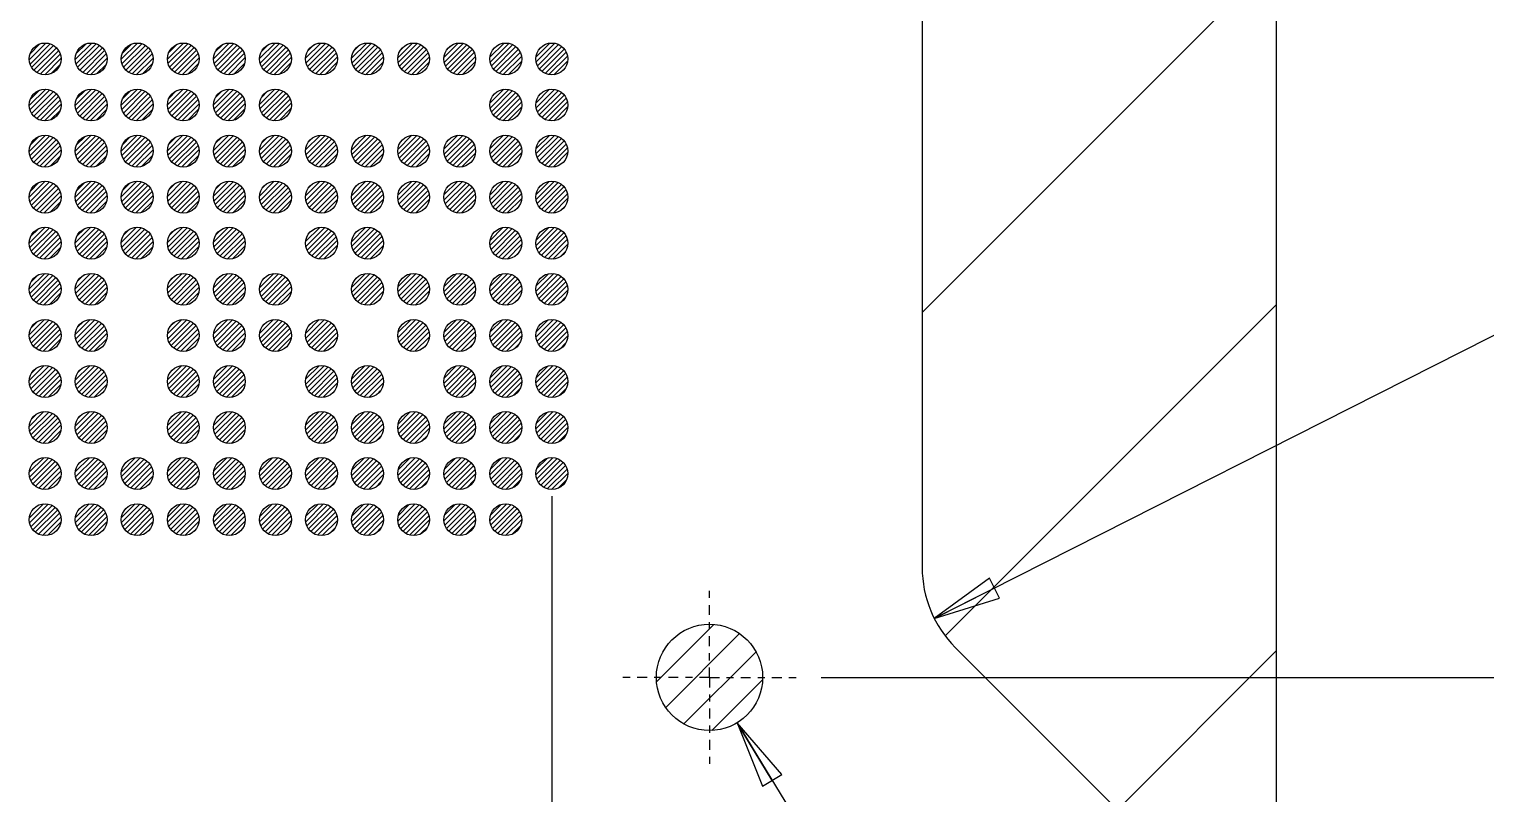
# Model space of a CAD drawing. Header units: inches. Extents: x 0 to 173, y 0 to 112.
# Drawn here: x 106.02 to 126.57, y 31.33 to 42.12 of the extents above; entities that cross this region are included whole.
import ezdxf

# ---------------------------------------------------------------- set-up
doc = ezdxf.new("R2010")
doc.units = ezdxf.units.IN
doc.header["$LTSCALE"] = 0.374
doc.header["$MEASUREMENT"] = 0
doc.linetypes.add('CENTER', pattern=[0.6, 0.375, -0.075, 0.075, -0.075])
doc.layers.get('0').update_dxf_attribs({"linetype": 'CONTINUOUS'})
for name, color, linetype in [('TIU14065-00684-01_DXF_DIMENSION', 7, 'CONTINUOUS'), ('TIU14065-00684-01_FP_DXF_AXIS', 7, 'CONTINUOUS'), ('TIU14065-006DXF_CONTINUOUS_LINE', 7, 'CONTINUOUS')]:
    doc.layers.add(name, color=color, linetype=linetype)

# ---------------------------------------------------------------- blocks, each defined once
blk = doc.blocks.new('_CLOSED')
at = {"color": 0, "linetype": 'ByBlock'}
for p, q in [((0, 0), (-1, 0.167)), ((-1, 0.167), (-1, -0.167)), ((-1, -0.167), (0, 0)), ((-1, 0), (0, 0))]:
    blk.add_line(p, q, dxfattribs=at)

msp = doc.modelspace()

# ---------------------------------------------------------------- linework, layer by layer
at = {"layer": 'TIU14065-00684-01_DXF_DIMENSION', "color": 2, "linetype": 'Continuous'}
for p, q in [((118.788, 33.802), (130.944, 39.958)), ((113.391, 35.531), (113.391, 13.98)), ((117.191, 32.973), (131.03, 32.973)), ((116.006, 32.333), (124.941, 17.667))]:
    msp.add_line(p, q, dxfattribs=at)
at = {"layer": 'TIU14065-00684-01_FP_DXF_AXIS', "color": 2, "linetype": 'CENTER'}
for q in [(115.616, 34.231), (114.358, 32.973), (116.874, 32.973), (115.616, 31.715)]:
    msp.add_line((115.616, 32.973), q, dxfattribs=at)
at = {"layer": 'TIU14065-006DXF_CONTINUOUS_LINE', "color": 7, "linetype": 'Continuous'}
msp.add_line((123.616, 27.473), (123.616, 60.473), dxfattribs=at)
at = {"layer": 'TIU14065-006DXF_CONTINUOUS_LINE', "color": 4, "linetype": 'Continuous'}
for p, q in [((123.616, 28.862), (123.616, 59.084)), ((118.616, 53.421), (118.616, 34.525)), ((123.616, 28.862), (119.084, 33.394))]:
    msp.add_line(p, q, dxfattribs=at)
at = {"layer": 'TIU14065-006DXF_CONTINUOUS_LINE', "color": 2, "linetype": 'Continuous'}
for p, q in [((118.616, 38.121), (123.616, 43.121)), ((106.016, 41.686), (106.253, 41.922)), ((106.028, 41.769), (106.169, 41.911)), ((106.028, 41.626), (106.313, 41.911)), ((106.051, 41.577), (106.361, 41.888)), ((106.083, 41.538), (106.401, 41.856)), ((106.124, 41.506), (106.433, 41.815)), ((106.173, 41.484), (106.455, 41.766)), ((106.666, 41.69), (106.899, 41.923)), ((106.677, 41.629), (106.96, 41.912)), ((106.68, 41.775), (106.814, 41.909)), ((106.7, 41.58), (107.009, 41.889)), ((106.731, 41.539), (107.05, 41.857)), ((106.772, 41.508), (107.081, 41.817)), ((106.821, 41.485), (107.104, 41.768)), ((107.316, 41.693), (107.546, 41.923)), ((107.326, 41.631), (107.608, 41.913)), ((107.331, 41.78), (107.459, 41.908)), ((107.349, 41.582), (107.657, 41.89)), ((107.38, 41.541), (107.698, 41.859)), ((107.42, 41.509), (107.73, 41.819)), ((107.468, 41.486), (107.753, 41.771)), ((107.966, 41.696), (108.193, 41.923)), ((107.975, 41.634), (108.255, 41.913)), ((107.983, 41.785), (108.104, 41.906)), ((107.997, 41.584), (108.305, 41.892)), ((108.028, 41.543), (108.346, 41.861)), ((108.068, 41.51), (108.378, 41.821)), ((108.116, 41.487), (108.402, 41.773)), ((108.616, 41.699), (108.84, 41.923)), ((108.625, 41.636), (108.903, 41.914)), ((108.637, 41.792), (108.747, 41.902)), ((108.646, 41.586), (108.953, 41.893)), ((108.677, 41.545), (108.994, 41.862)), ((108.716, 41.512), (109.027, 41.823)), ((108.763, 41.487), (109.051, 41.776)), ((109.266, 41.703), (109.486, 41.923)), ((109.274, 41.639), (109.55, 41.915)), ((109.29, 41.799), (109.39, 41.899)), ((109.295, 41.588), (109.601, 41.894)), ((109.325, 41.546), (109.642, 41.864)), ((109.364, 41.513), (109.676, 41.825)), ((109.411, 41.488), (109.701, 41.778)), ((109.916, 41.707), (110.132, 41.923)), ((109.923, 41.642), (110.197, 41.916)), ((109.943, 41.806), (110.033, 41.896)), ((109.944, 41.59), (110.249, 41.895)), ((109.973, 41.548), (110.291, 41.865)), ((110.011, 41.514), (110.324, 41.827)), ((110.058, 41.489), (110.35, 41.781)), ((110.566, 41.71), (110.779, 41.922)), ((110.572, 41.644), (110.844, 41.916)), ((110.592, 41.593), (110.896, 41.896)), ((110.597, 41.813), (110.676, 41.891)), ((110.622, 41.55), (110.939, 41.867)), ((110.659, 41.516), (110.973, 41.829)), ((110.705, 41.49), (110.999, 41.783)), ((110.762, 41.475), (111.014, 41.727)), ((111.217, 41.714), (111.425, 41.922)), ((111.222, 41.647), (111.492, 41.917)), ((111.241, 41.595), (111.544, 41.898)), ((111.254, 41.823), (111.315, 41.884)), ((111.27, 41.552), (111.587, 41.869)), ((111.307, 41.517), (111.622, 41.831)), ((111.353, 41.491), (111.648, 41.786)), ((111.409, 41.475), (111.663, 41.73)), ((111.867, 41.718), (112.071, 41.922)), ((111.871, 41.65), (112.139, 41.918)), ((111.89, 41.597), (112.192, 41.899)), ((111.911, 41.834), (111.955, 41.878)), ((111.919, 41.554), (112.235, 41.87)), ((111.955, 41.519), (112.27, 41.834)), ((112.001, 41.492), (112.297, 41.788)), ((112.056, 41.476), (112.313, 41.732)), ((112.517, 41.721), (112.718, 41.922)), ((112.521, 41.653), (112.786, 41.918)), ((112.539, 41.599), (112.839, 41.9)), ((112.567, 41.556), (112.883, 41.872)), ((112.603, 41.52), (112.919, 41.836)), ((112.648, 41.493), (112.946, 41.79)), ((112.704, 41.477), (112.962, 41.735)), ((113.167, 41.725), (113.364, 41.921)), ((113.17, 41.656), (113.433, 41.919)), ((113.188, 41.602), (113.487, 41.901)), ((113.215, 41.557), (113.531, 41.873)), ((113.251, 41.522), (113.567, 41.837)), ((113.296, 41.494), (113.594, 41.793)), ((113.351, 41.477), (113.612, 41.738)), ((106.235, 41.474), (106.465, 41.704)), ((106.322, 41.488), (106.45, 41.617)), ((106.882, 41.474), (107.115, 41.707)), ((106.966, 41.487), (107.102, 41.622)), ((107.528, 41.474), (107.765, 41.711)), ((107.611, 41.485), (107.754, 41.628)), ((108.175, 41.474), (108.415, 41.714)), ((108.256, 41.483), (108.406, 41.633)), ((108.822, 41.474), (109.064, 41.717)), ((108.901, 41.481), (109.057, 41.638)), ((109.469, 41.475), (109.714, 41.72)), ((109.546, 41.48), (109.709, 41.643)), ((110.115, 41.475), (110.364, 41.723)), ((110.192, 41.479), (110.359, 41.647)), ((110.838, 41.479), (111.01, 41.651)), ((111.483, 41.478), (111.661, 41.655)), ((112.129, 41.477), (112.312, 41.66)), ((112.775, 41.476), (112.963, 41.664)), ((113.421, 41.475), (113.614, 41.668)), ((106.016, 41.04), (106.249, 41.273)), ((106.027, 40.979), (106.31, 41.262)), ((106.03, 41.125), (106.164, 41.259)), ((106.05, 40.93), (106.359, 41.239)), ((106.081, 40.889), (106.4, 41.207)), ((106.122, 40.858), (106.431, 41.167)), ((106.171, 40.835), (106.454, 41.118)), ((106.666, 41.043), (106.896, 41.273)), ((106.676, 40.981), (106.958, 41.263)), ((106.681, 41.13), (106.809, 41.258)), ((106.699, 40.932), (107.007, 41.24)), ((106.73, 40.891), (107.048, 41.209)), ((106.77, 40.859), (107.08, 41.169)), ((106.818, 40.836), (107.103, 41.121)), ((107.316, 41.046), (107.543, 41.273)), ((107.325, 40.984), (107.605, 41.263)), ((107.333, 41.135), (107.454, 41.256)), ((107.347, 40.934), (107.655, 41.242)), ((107.378, 40.893), (107.696, 41.211)), ((107.418, 40.86), (107.728, 41.171)), ((107.466, 40.837), (107.752, 41.123)), ((107.966, 41.049), (108.19, 41.273)), ((107.975, 40.986), (108.253, 41.264)), ((107.987, 41.142), (108.097, 41.252)), ((107.996, 40.936), (108.303, 41.243)), ((108.027, 40.895), (108.344, 41.212)), ((108.066, 40.862), (108.377, 41.173)), ((108.113, 40.837), (108.401, 41.126)), ((108.616, 41.053), (108.836, 41.273)), ((108.624, 40.989), (108.9, 41.265)), ((108.64, 41.149), (108.74, 41.249)), ((108.645, 40.938), (108.951, 41.244)), ((108.675, 40.896), (108.992, 41.214)), ((108.714, 40.863), (109.026, 41.175)), ((108.761, 40.838), (109.051, 41.128)), ((109.266, 41.057), (109.482, 41.273)), ((109.273, 40.992), (109.547, 41.266)), ((109.293, 41.156), (109.383, 41.246)), ((109.294, 40.94), (109.599, 41.245)), ((109.323, 40.898), (109.641, 41.215)), ((109.361, 40.864), (109.674, 41.177)), ((109.408, 40.839), (109.7, 41.131)), ((112.517, 41.075), (112.714, 41.271)), ((112.52, 41.006), (112.783, 41.269)), ((112.538, 40.952), (112.837, 41.251)), ((112.565, 40.907), (112.881, 41.223)), ((112.601, 40.872), (112.917, 41.187)), ((112.646, 40.844), (112.944, 41.143)), ((113.168, 41.079), (113.36, 41.271)), ((113.17, 41.009), (113.43, 41.269)), ((113.187, 40.954), (113.485, 41.252)), ((113.214, 40.909), (113.53, 41.225)), ((113.25, 40.873), (113.566, 41.189)), ((113.294, 40.846), (113.593, 41.145)), ((106.232, 40.824), (106.465, 41.057)), ((106.316, 40.837), (106.452, 40.972)), ((106.878, 40.824), (107.115, 41.061)), ((106.961, 40.835), (107.104, 40.978)), ((107.525, 40.824), (107.765, 41.064)), ((107.606, 40.833), (107.756, 40.983)), ((108.172, 40.824), (108.414, 41.067)), ((108.251, 40.831), (108.407, 40.988)), ((108.819, 40.825), (109.064, 41.07)), ((108.896, 40.83), (109.059, 40.993)), ((109.465, 40.825), (109.714, 41.073)), ((109.542, 40.829), (109.709, 40.997)), ((112.701, 40.827), (112.962, 41.088)), ((112.771, 40.825), (112.964, 41.018)), ((113.348, 40.828), (113.611, 41.091)), ((113.417, 40.825), (113.614, 41.022)), ((106.016, 40.393), (106.246, 40.623)), ((106.026, 40.331), (106.308, 40.613)), ((106.031, 40.48), (106.159, 40.608)), ((106.049, 40.282), (106.357, 40.59)), ((106.08, 40.241), (106.398, 40.559)), ((106.12, 40.209), (106.43, 40.519)), ((106.666, 40.396), (106.893, 40.623)), ((106.675, 40.334), (106.955, 40.613)), ((106.683, 40.485), (106.804, 40.606)), ((106.697, 40.284), (107.005, 40.592)), ((106.728, 40.243), (107.046, 40.561)), ((106.768, 40.21), (107.078, 40.521)), ((107.316, 40.399), (107.54, 40.623)), ((107.325, 40.336), (107.603, 40.614)), ((107.337, 40.492), (107.447, 40.602)), ((107.346, 40.286), (107.653, 40.593)), ((107.377, 40.245), (107.694, 40.562)), ((107.416, 40.212), (107.727, 40.523)), ((107.966, 40.403), (108.186, 40.623)), ((107.974, 40.339), (108.25, 40.615)), ((107.99, 40.499), (108.09, 40.599)), ((107.995, 40.288), (108.301, 40.594)), ((108.025, 40.246), (108.342, 40.564)), ((108.064, 40.213), (108.376, 40.525)), ((108.616, 40.407), (108.832, 40.623)), ((108.623, 40.342), (108.897, 40.616)), ((108.643, 40.506), (108.733, 40.596)), ((108.644, 40.29), (108.949, 40.595)), ((108.673, 40.248), (108.991, 40.565)), ((108.711, 40.214), (109.024, 40.527)), ((109.266, 40.41), (109.479, 40.622)), ((109.272, 40.344), (109.544, 40.616)), ((109.292, 40.293), (109.596, 40.596)), ((109.297, 40.513), (109.376, 40.591)), ((109.322, 40.25), (109.639, 40.567)), ((109.359, 40.216), (109.673, 40.529)), ((109.917, 40.414), (110.125, 40.622)), ((109.922, 40.347), (110.192, 40.617)), ((109.941, 40.295), (110.244, 40.598)), ((109.954, 40.523), (110.015, 40.584)), ((109.97, 40.252), (110.287, 40.569)), ((110.007, 40.217), (110.322, 40.531)), ((110.567, 40.418), (110.771, 40.622)), ((110.571, 40.35), (110.839, 40.618)), ((110.59, 40.297), (110.892, 40.599)), ((110.611, 40.534), (110.655, 40.578)), ((110.619, 40.254), (110.935, 40.57)), ((110.655, 40.219), (110.97, 40.534)), ((111.217, 40.421), (111.418, 40.622)), ((111.221, 40.353), (111.486, 40.618)), ((111.239, 40.299), (111.539, 40.6)), ((111.267, 40.256), (111.583, 40.572)), ((111.303, 40.22), (111.619, 40.536)), ((111.867, 40.425), (112.064, 40.621)), ((111.87, 40.356), (112.133, 40.619)), ((111.888, 40.302), (112.187, 40.601)), ((111.915, 40.257), (112.231, 40.573)), ((111.951, 40.222), (112.267, 40.537)), ((112.518, 40.429), (112.71, 40.621)), ((112.52, 40.359), (112.78, 40.619)), ((112.537, 40.304), (112.835, 40.602)), ((112.564, 40.259), (112.88, 40.575)), ((112.6, 40.223), (112.916, 40.539)), ((112.644, 40.196), (112.943, 40.495)), ((113.169, 40.433), (113.356, 40.62)), ((113.169, 40.362), (113.427, 40.62)), ((113.186, 40.306), (113.483, 40.603)), ((113.212, 40.261), (113.528, 40.577)), ((113.248, 40.225), (113.564, 40.541)), ((113.292, 40.197), (113.592, 40.497)), ((106.168, 40.186), (106.453, 40.471)), ((106.228, 40.174), (106.465, 40.411)), ((106.311, 40.185), (106.454, 40.328)), ((106.816, 40.187), (107.102, 40.473)), ((106.875, 40.174), (107.115, 40.414)), ((106.956, 40.183), (107.106, 40.333)), ((107.463, 40.187), (107.751, 40.476)), ((107.522, 40.174), (107.764, 40.417)), ((107.601, 40.181), (107.757, 40.338)), ((108.111, 40.188), (108.401, 40.478)), ((108.169, 40.175), (108.414, 40.42)), ((108.246, 40.18), (108.409, 40.343)), ((108.758, 40.189), (109.05, 40.481)), ((108.815, 40.175), (109.064, 40.423)), ((108.892, 40.179), (109.059, 40.347)), ((109.405, 40.19), (109.699, 40.483)), ((109.462, 40.175), (109.714, 40.427)), ((109.538, 40.179), (109.71, 40.351)), ((110.053, 40.191), (110.348, 40.486)), ((110.109, 40.175), (110.363, 40.43)), ((110.183, 40.178), (110.361, 40.355)), ((110.701, 40.192), (110.997, 40.488)), ((110.756, 40.176), (111.013, 40.432)), ((110.829, 40.177), (111.012, 40.36)), ((111.348, 40.193), (111.646, 40.49)), ((111.404, 40.177), (111.662, 40.435)), ((111.475, 40.176), (111.663, 40.364)), ((111.996, 40.194), (112.294, 40.493)), ((112.051, 40.177), (112.312, 40.438)), ((112.121, 40.175), (112.314, 40.368)), ((112.698, 40.178), (112.961, 40.441)), ((112.767, 40.175), (112.964, 40.372)), ((113.345, 40.178), (113.611, 40.444)), ((113.413, 40.175), (113.614, 40.376)), ((113.547, 40.237), (113.552, 40.242)), ((106.016, 39.746), (106.243, 39.973)), ((106.025, 39.684), (106.305, 39.963)), ((106.033, 39.835), (106.154, 39.956)), ((106.047, 39.634), (106.355, 39.942)), ((106.078, 39.593), (106.396, 39.911)), ((106.666, 39.749), (106.89, 39.973)), ((106.675, 39.686), (106.953, 39.964)), ((106.687, 39.842), (106.797, 39.952)), ((106.696, 39.636), (107.003, 39.943)), ((106.727, 39.595), (107.044, 39.912)), ((107.316, 39.753), (107.536, 39.973)), ((107.324, 39.689), (107.6, 39.965)), ((107.34, 39.849), (107.44, 39.949)), ((107.345, 39.638), (107.651, 39.944)), ((107.375, 39.596), (107.692, 39.914)), ((107.966, 39.757), (108.182, 39.973)), ((107.973, 39.692), (108.247, 39.966)), ((107.993, 39.856), (108.083, 39.946)), ((107.994, 39.64), (108.299, 39.945)), ((108.023, 39.598), (108.341, 39.915)), ((108.061, 39.564), (108.374, 39.877)), ((108.616, 39.76), (108.829, 39.972)), ((108.622, 39.694), (108.894, 39.966)), ((108.642, 39.643), (108.946, 39.946)), ((108.647, 39.863), (108.726, 39.941)), ((108.672, 39.6), (108.989, 39.917)), ((108.709, 39.566), (109.023, 39.879)), ((109.267, 39.764), (109.475, 39.972)), ((109.272, 39.697), (109.542, 39.967)), ((109.291, 39.645), (109.594, 39.948)), ((109.304, 39.873), (109.365, 39.934)), ((109.32, 39.602), (109.637, 39.919)), ((109.357, 39.567), (109.672, 39.881)), ((109.917, 39.768), (110.121, 39.972)), ((109.921, 39.7), (110.189, 39.968)), ((109.94, 39.647), (110.242, 39.949)), ((109.961, 39.884), (110.005, 39.928)), ((109.969, 39.604), (110.285, 39.92)), ((110.005, 39.569), (110.32, 39.884)), ((110.567, 39.771), (110.768, 39.972)), ((110.571, 39.703), (110.836, 39.968)), ((110.589, 39.649), (110.889, 39.95)), ((110.617, 39.606), (110.933, 39.922)), ((110.653, 39.57), (110.969, 39.886)), ((111.217, 39.775), (111.414, 39.971)), ((111.22, 39.706), (111.483, 39.969)), ((111.238, 39.652), (111.537, 39.951)), ((111.265, 39.607), (111.581, 39.923)), ((111.301, 39.572), (111.617, 39.887)), ((111.868, 39.779), (112.06, 39.971)), ((111.87, 39.709), (112.13, 39.969)), ((111.887, 39.654), (112.185, 39.952)), ((111.914, 39.609), (112.23, 39.925)), ((111.95, 39.573), (112.266, 39.889)), ((112.519, 39.783), (112.706, 39.97)), ((112.519, 39.712), (112.777, 39.97)), ((112.536, 39.656), (112.833, 39.953)), ((112.562, 39.611), (112.878, 39.927)), ((112.598, 39.575), (112.914, 39.891)), ((113.168, 39.714), (113.424, 39.97)), ((113.17, 39.787), (113.352, 39.969)), ((113.185, 39.659), (113.48, 39.954)), ((113.211, 39.613), (113.526, 39.928)), ((113.246, 39.576), (113.562, 39.893)), ((106.118, 39.56), (106.428, 39.871)), ((106.166, 39.537), (106.452, 39.823)), ((106.225, 39.524), (106.465, 39.764)), ((106.306, 39.533), (106.456, 39.683)), ((106.766, 39.562), (107.077, 39.873)), ((106.813, 39.537), (107.101, 39.826)), ((106.872, 39.524), (107.114, 39.767)), ((106.951, 39.531), (107.107, 39.688)), ((107.414, 39.563), (107.726, 39.875)), ((107.461, 39.538), (107.751, 39.828)), ((107.519, 39.525), (107.764, 39.77)), ((107.596, 39.53), (107.759, 39.693)), ((108.108, 39.539), (108.4, 39.831)), ((108.165, 39.525), (108.414, 39.773)), ((108.242, 39.529), (108.409, 39.697)), ((108.755, 39.54), (109.049, 39.833)), ((108.812, 39.525), (109.064, 39.777)), ((108.888, 39.529), (109.06, 39.701)), ((109.403, 39.541), (109.698, 39.836)), ((109.459, 39.525), (109.713, 39.78)), ((109.533, 39.528), (109.711, 39.705)), ((110.051, 39.542), (110.347, 39.838)), ((110.106, 39.526), (110.363, 39.782)), ((110.179, 39.527), (110.362, 39.71)), ((110.698, 39.543), (110.996, 39.84)), ((110.754, 39.527), (111.012, 39.785)), ((110.825, 39.526), (111.013, 39.714)), ((111.346, 39.544), (111.644, 39.843)), ((111.401, 39.527), (111.662, 39.788)), ((111.471, 39.525), (111.664, 39.718)), ((111.994, 39.546), (112.293, 39.845)), ((112.048, 39.528), (112.311, 39.791)), ((112.117, 39.525), (112.314, 39.722)), ((112.642, 39.547), (112.942, 39.847)), ((112.695, 39.528), (112.961, 39.794)), ((112.763, 39.525), (112.964, 39.726)), ((113.289, 39.548), (113.591, 39.85)), ((113.342, 39.529), (113.61, 39.797)), ((113.41, 39.524), (113.614, 39.729)), ((112.897, 39.587), (112.902, 39.592)), ((113.525, 39.568), (113.571, 39.614)), ((106.016, 39.099), (106.24, 39.323)), ((106.025, 39.036), (106.303, 39.314)), ((106.037, 39.192), (106.147, 39.302)), ((106.046, 38.986), (106.353, 39.293)), ((106.077, 38.945), (106.394, 39.262)), ((106.666, 39.103), (106.886, 39.323)), ((106.674, 39.039), (106.95, 39.315)), ((106.69, 39.199), (106.79, 39.299)), ((106.695, 38.988), (107.001, 39.294)), ((106.725, 38.946), (107.042, 39.264)), ((107.316, 39.107), (107.532, 39.323)), ((107.323, 39.042), (107.597, 39.316)), ((107.343, 39.206), (107.433, 39.296)), ((107.344, 38.99), (107.649, 39.295)), ((107.373, 38.948), (107.691, 39.265)), ((107.966, 39.11), (108.179, 39.322)), ((107.972, 39.044), (108.244, 39.316)), ((107.992, 38.993), (108.296, 39.296)), ((107.997, 39.213), (108.076, 39.291)), ((108.022, 38.95), (108.339, 39.267)), ((108.617, 39.114), (108.825, 39.322)), ((108.622, 39.047), (108.892, 39.317)), ((108.641, 38.995), (108.944, 39.298)), ((108.654, 39.223), (108.715, 39.284)), ((108.67, 38.952), (108.987, 39.269)), ((109.917, 39.121), (110.118, 39.322)), ((109.921, 39.053), (110.186, 39.318)), ((109.939, 38.999), (110.239, 39.3)), ((109.967, 38.956), (110.283, 39.272)), ((110.567, 39.125), (110.764, 39.321)), ((110.57, 39.056), (110.833, 39.319)), ((110.588, 39.002), (110.887, 39.301)), ((110.615, 38.957), (110.931, 39.273)), ((112.518, 39.064), (112.774, 39.32)), ((112.52, 39.137), (112.702, 39.319)), ((112.535, 39.009), (112.83, 39.304)), ((112.561, 38.963), (112.876, 39.278)), ((113.168, 39.067), (113.422, 39.321)), ((113.17, 39.142), (113.347, 39.318)), ((113.183, 39.011), (113.478, 39.305)), ((113.21, 38.965), (113.524, 39.279)), ((106.116, 38.912), (106.427, 39.223)), ((106.163, 38.887), (106.451, 39.176)), ((106.222, 38.874), (106.464, 39.117)), ((106.764, 38.913), (107.076, 39.225)), ((106.811, 38.888), (107.101, 39.178)), ((106.869, 38.875), (107.114, 39.12)), ((107.411, 38.914), (107.724, 39.227)), ((107.458, 38.889), (107.75, 39.181)), ((107.515, 38.875), (107.764, 39.123)), ((108.059, 38.916), (108.373, 39.229)), ((108.105, 38.89), (108.399, 39.183)), ((108.162, 38.875), (108.414, 39.127)), ((108.707, 38.917), (109.022, 39.231)), ((108.753, 38.891), (109.048, 39.186)), ((108.809, 38.875), (109.063, 39.13)), ((108.883, 38.878), (109.061, 39.055)), ((110.003, 38.92), (110.319, 39.236)), ((110.048, 38.893), (110.346, 39.19)), ((110.104, 38.877), (110.362, 39.135)), ((110.175, 38.876), (110.363, 39.064)), ((110.651, 38.922), (110.967, 39.237)), ((110.696, 38.894), (110.994, 39.193)), ((110.751, 38.877), (111.012, 39.138)), ((110.821, 38.875), (111.014, 39.068)), ((112.596, 38.926), (112.912, 39.243)), ((112.639, 38.898), (112.941, 39.2)), ((112.692, 38.879), (112.96, 39.147)), ((112.76, 38.874), (112.964, 39.079)), ((113.244, 38.928), (113.561, 39.245)), ((113.287, 38.899), (113.59, 39.202)), ((113.339, 38.879), (113.609, 39.149)), ((113.406, 38.874), (113.615, 39.083)), ((106.301, 38.881), (106.457, 39.038)), ((106.946, 38.88), (107.109, 39.043)), ((107.592, 38.879), (107.759, 39.047)), ((108.238, 38.879), (108.41, 39.051)), ((112.875, 38.918), (112.921, 38.964)), ((113.514, 38.911), (113.578, 38.975)), ((106.016, 38.453), (106.236, 38.673)), ((106.024, 38.389), (106.3, 38.665)), ((106.04, 38.549), (106.14, 38.649)), ((106.045, 38.338), (106.351, 38.644)), ((106.666, 38.457), (106.882, 38.673)), ((106.673, 38.392), (106.947, 38.666)), ((106.693, 38.556), (106.783, 38.646)), ((106.694, 38.34), (106.999, 38.645)), ((107.967, 38.464), (108.175, 38.672)), ((107.972, 38.397), (108.242, 38.667)), ((107.991, 38.345), (108.294, 38.648)), ((108.617, 38.468), (108.821, 38.672)), ((108.621, 38.4), (108.889, 38.668)), ((108.64, 38.347), (108.942, 38.649)), ((109.267, 38.471), (109.468, 38.672)), ((109.271, 38.403), (109.536, 38.668)), ((109.289, 38.349), (109.589, 38.65)), ((110.568, 38.479), (110.76, 38.671)), ((110.57, 38.409), (110.83, 38.669)), ((110.587, 38.354), (110.885, 38.652)), ((111.219, 38.483), (111.406, 38.67)), ((111.219, 38.412), (111.477, 38.67)), ((111.236, 38.356), (111.533, 38.653)), ((111.868, 38.414), (112.124, 38.67)), ((111.87, 38.487), (112.052, 38.669)), ((111.885, 38.359), (112.18, 38.654)), ((112.518, 38.417), (112.772, 38.671)), ((112.52, 38.492), (112.697, 38.668)), ((112.533, 38.361), (112.828, 38.655)), ((113.168, 38.42), (113.419, 38.671)), ((113.171, 38.496), (113.343, 38.668)), ((113.182, 38.363), (113.476, 38.656)), ((106.075, 38.296), (106.392, 38.614)), ((106.114, 38.263), (106.426, 38.575)), ((106.161, 38.238), (106.451, 38.528)), ((106.219, 38.225), (106.464, 38.47)), ((106.723, 38.298), (107.041, 38.615)), ((106.761, 38.264), (107.074, 38.577)), ((106.808, 38.239), (107.1, 38.531)), ((106.865, 38.225), (107.114, 38.473)), ((108.004, 38.573), (108.065, 38.634)), ((108.02, 38.302), (108.337, 38.619)), ((108.057, 38.267), (108.372, 38.581)), ((108.103, 38.241), (108.398, 38.536)), ((108.159, 38.225), (108.413, 38.48)), ((108.661, 38.584), (108.705, 38.628)), ((108.669, 38.304), (108.985, 38.62)), ((108.705, 38.269), (109.02, 38.584)), ((108.751, 38.242), (109.047, 38.538)), ((108.806, 38.226), (109.063, 38.482)), ((109.317, 38.306), (109.633, 38.622)), ((109.353, 38.27), (109.669, 38.586)), ((109.398, 38.243), (109.696, 38.54)), ((109.454, 38.227), (109.712, 38.485)), ((110.614, 38.309), (110.93, 38.625)), ((110.65, 38.273), (110.966, 38.589)), ((110.694, 38.246), (110.993, 38.545)), ((110.748, 38.228), (111.011, 38.491)), ((111.262, 38.311), (111.578, 38.627)), ((111.298, 38.275), (111.614, 38.591)), ((111.342, 38.247), (111.642, 38.547)), ((111.395, 38.228), (111.661, 38.494)), ((111.911, 38.313), (112.226, 38.628)), ((111.946, 38.276), (112.262, 38.593)), ((111.989, 38.248), (112.291, 38.55)), ((112.042, 38.229), (112.31, 38.497)), ((112.56, 38.315), (112.874, 38.629)), ((112.594, 38.278), (112.911, 38.595)), ((112.637, 38.249), (112.94, 38.552)), ((112.689, 38.229), (112.959, 38.499)), ((113.208, 38.317), (113.522, 38.631)), ((113.242, 38.28), (113.559, 38.596)), ((113.285, 38.25), (113.589, 38.554)), ((113.336, 38.23), (113.609, 38.502)), ((106.296, 38.23), (106.459, 38.393)), ((106.942, 38.229), (107.109, 38.397)), ((108.233, 38.228), (108.411, 38.405)), ((108.879, 38.227), (109.062, 38.41)), ((109.525, 38.226), (109.713, 38.414)), ((110.817, 38.225), (111.014, 38.422)), ((111.463, 38.225), (111.664, 38.426)), ((111.597, 38.287), (111.602, 38.292)), ((112.11, 38.224), (112.314, 38.429)), ((112.225, 38.268), (112.271, 38.314)), ((112.756, 38.224), (112.965, 38.433)), ((112.864, 38.261), (112.928, 38.325)), ((113.402, 38.224), (113.615, 38.437)), ((113.504, 38.254), (113.585, 38.335)), ((118.94, 33.56), (123.616, 38.236)), ((106.016, 37.807), (106.232, 38.023)), ((106.023, 37.742), (106.297, 38.016)), ((106.043, 37.906), (106.133, 37.996)), ((106.044, 37.69), (106.349, 37.995)), ((106.073, 37.648), (106.391, 37.965)), ((106.111, 37.614), (106.424, 37.927)), ((106.158, 37.589), (106.45, 37.881)), ((106.215, 37.575), (106.464, 37.823)), ((106.666, 37.81), (106.879, 38.022)), ((106.672, 37.744), (106.944, 38.016)), ((106.692, 37.693), (106.996, 37.996)), ((106.697, 37.913), (106.776, 37.991)), ((106.722, 37.65), (107.039, 37.967)), ((106.759, 37.616), (107.073, 37.929)), ((106.805, 37.59), (107.099, 37.883)), ((106.862, 37.575), (107.114, 37.827)), ((107.967, 37.818), (108.171, 38.022)), ((107.971, 37.75), (108.239, 38.018)), ((107.99, 37.697), (108.292, 37.999)), ((108.011, 37.934), (108.055, 37.978)), ((108.019, 37.654), (108.335, 37.97)), ((108.055, 37.619), (108.37, 37.934)), ((108.101, 37.592), (108.397, 37.888)), ((108.156, 37.576), (108.413, 37.832)), ((108.617, 37.821), (108.818, 38.022)), ((108.621, 37.753), (108.886, 38.018)), ((108.639, 37.699), (108.939, 38)), ((108.667, 37.656), (108.983, 37.972)), ((108.703, 37.62), (109.019, 37.936)), ((108.748, 37.593), (109.046, 37.89)), ((108.804, 37.577), (109.062, 37.835)), ((109.267, 37.825), (109.464, 38.021)), ((109.27, 37.756), (109.533, 38.019)), ((109.288, 37.702), (109.587, 38.001)), ((109.315, 37.657), (109.631, 37.973)), ((109.351, 37.622), (109.667, 37.937)), ((109.396, 37.594), (109.694, 37.893)), ((109.451, 37.577), (109.712, 37.838)), ((109.918, 37.829), (110.11, 38.021)), ((109.92, 37.759), (110.18, 38.019)), ((109.937, 37.704), (110.235, 38.002)), ((109.964, 37.659), (110.28, 37.975)), ((110, 37.623), (110.316, 37.939)), ((110.044, 37.596), (110.343, 37.895)), ((110.098, 37.578), (110.361, 37.841)), ((111.218, 37.764), (111.474, 38.02)), ((111.22, 37.837), (111.402, 38.019)), ((111.235, 37.709), (111.53, 38.004)), ((111.261, 37.663), (111.576, 37.978)), ((111.296, 37.626), (111.612, 37.943)), ((111.339, 37.598), (111.641, 37.9)), ((111.392, 37.579), (111.66, 37.847)), ((111.868, 37.767), (112.122, 38.021)), ((111.87, 37.842), (112.047, 38.018)), ((111.883, 37.711), (112.178, 38.005)), ((111.91, 37.665), (112.224, 37.979)), ((111.944, 37.628), (112.261, 37.945)), ((111.987, 37.599), (112.29, 37.902)), ((112.039, 37.579), (112.309, 37.849)), ((112.518, 37.77), (112.769, 38.021)), ((112.521, 37.846), (112.693, 38.018)), ((112.532, 37.713), (112.826, 38.006)), ((112.558, 37.667), (112.872, 37.981)), ((112.592, 37.63), (112.909, 37.946)), ((112.635, 37.6), (112.939, 37.904)), ((112.686, 37.58), (112.959, 37.852)), ((113.167, 37.773), (113.415, 38.022)), ((113.172, 37.85), (113.339, 38.017)), ((113.182, 37.716), (113.473, 38.007)), ((113.207, 37.669), (113.52, 37.982)), ((113.241, 37.631), (113.558, 37.948)), ((113.282, 37.601), (113.588, 37.906)), ((113.334, 37.581), (113.608, 37.855)), ((106.292, 37.579), (106.459, 37.747)), ((106.938, 37.579), (107.11, 37.751)), ((108.229, 37.577), (108.412, 37.76)), ((108.875, 37.576), (109.063, 37.764)), ((109.521, 37.575), (109.714, 37.768)), ((110.167, 37.575), (110.364, 37.772)), ((111.46, 37.574), (111.664, 37.779)), ((111.575, 37.618), (111.621, 37.664)), ((112.106, 37.574), (112.315, 37.783)), ((112.214, 37.611), (112.278, 37.675)), ((112.752, 37.574), (112.965, 37.787)), ((112.854, 37.604), (112.935, 37.685)), ((113.399, 37.574), (113.615, 37.79)), ((113.497, 37.6), (113.589, 37.692)), ((106.016, 37.16), (106.229, 37.372)), ((106.022, 37.094), (106.294, 37.366)), ((106.042, 37.043), (106.346, 37.346)), ((106.047, 37.263), (106.126, 37.341)), ((106.072, 37), (106.389, 37.317)), ((106.109, 36.966), (106.423, 37.279)), ((106.155, 36.94), (106.449, 37.233)), ((106.667, 37.164), (106.875, 37.372)), ((106.672, 37.097), (106.942, 37.367)), ((106.691, 37.045), (106.994, 37.348)), ((106.704, 37.273), (106.765, 37.334)), ((106.72, 37.002), (107.037, 37.319)), ((106.757, 36.967), (107.072, 37.281)), ((106.803, 36.941), (107.098, 37.236)), ((107.967, 37.171), (108.168, 37.372)), ((107.971, 37.103), (108.236, 37.368)), ((107.989, 37.049), (108.289, 37.35)), ((108.017, 37.006), (108.333, 37.322)), ((108.053, 36.97), (108.369, 37.286)), ((108.098, 36.943), (108.396, 37.24)), ((108.617, 37.175), (108.814, 37.371)), ((108.62, 37.106), (108.883, 37.369)), ((108.638, 37.052), (108.937, 37.351)), ((108.665, 37.007), (108.981, 37.323)), ((108.701, 36.972), (109.017, 37.287)), ((108.746, 36.944), (109.044, 37.243)), ((109.919, 37.183), (110.106, 37.37)), ((109.919, 37.112), (110.177, 37.37)), ((109.936, 37.056), (110.233, 37.353)), ((109.962, 37.011), (110.278, 37.327)), ((109.998, 36.975), (110.314, 37.291)), ((110.042, 36.947), (110.342, 37.247)), ((110.568, 37.114), (110.824, 37.37)), ((110.57, 37.187), (110.752, 37.369)), ((110.585, 37.059), (110.88, 37.354)), ((110.611, 37.013), (110.926, 37.328)), ((110.646, 36.976), (110.962, 37.293)), ((110.689, 36.948), (110.991, 37.25)), ((111.868, 37.12), (112.119, 37.371)), ((111.871, 37.196), (112.043, 37.368)), ((111.882, 37.063), (112.176, 37.356)), ((111.908, 37.017), (112.222, 37.331)), ((111.942, 36.98), (112.259, 37.296)), ((111.985, 36.95), (112.289, 37.254)), ((112.517, 37.123), (112.765, 37.372)), ((112.522, 37.2), (112.689, 37.367)), ((112.532, 37.066), (112.823, 37.357)), ((112.557, 37.019), (112.87, 37.332)), ((112.591, 36.981), (112.908, 37.298)), ((112.632, 36.951), (112.938, 37.256)), ((112.684, 36.931), (112.958, 37.205)), ((113.167, 37.127), (113.412, 37.372)), ((113.173, 37.204), (113.334, 37.366)), ((113.181, 37.068), (113.47, 37.358)), ((113.205, 37.021), (113.518, 37.333)), ((113.239, 36.983), (113.556, 37.3)), ((113.28, 36.952), (113.586, 37.259)), ((113.331, 36.931), (113.608, 37.208)), ((106.212, 36.925), (106.464, 37.177)), ((106.288, 36.929), (106.46, 37.101)), ((106.859, 36.925), (107.113, 37.18)), ((106.933, 36.928), (107.111, 37.105)), ((108.154, 36.927), (108.412, 37.185)), ((108.225, 36.926), (108.413, 37.114)), ((108.801, 36.927), (109.062, 37.188)), ((108.871, 36.925), (109.064, 37.118)), ((110.095, 36.928), (110.361, 37.194)), ((110.163, 36.925), (110.364, 37.126)), ((110.742, 36.929), (111.01, 37.197)), ((110.81, 36.924), (111.014, 37.129)), ((110.925, 36.968), (110.971, 37.014)), ((112.036, 36.93), (112.309, 37.202)), ((112.102, 36.924), (112.315, 37.137)), ((112.204, 36.954), (112.285, 37.035)), ((112.749, 36.924), (112.965, 37.14)), ((112.847, 36.95), (112.939, 37.042)), ((113.395, 36.923), (113.615, 37.144)), ((113.49, 36.947), (113.592, 37.049)), ((110.297, 36.987), (110.302, 36.992)), ((106.017, 36.514), (106.225, 36.722)), ((106.022, 36.447), (106.292, 36.717)), ((106.041, 36.395), (106.344, 36.698)), ((106.054, 36.623), (106.115, 36.684)), ((106.07, 36.352), (106.387, 36.669)), ((106.107, 36.317), (106.422, 36.631)), ((106.667, 36.518), (106.871, 36.722)), ((106.671, 36.45), (106.939, 36.718)), ((106.69, 36.397), (106.992, 36.699)), ((106.711, 36.634), (106.755, 36.678)), ((106.719, 36.354), (107.035, 36.67)), ((106.755, 36.319), (107.07, 36.634)), ((106.801, 36.292), (107.097, 36.588)), ((107.967, 36.525), (108.164, 36.721)), ((107.97, 36.456), (108.233, 36.719)), ((107.988, 36.402), (108.287, 36.701)), ((108.015, 36.357), (108.331, 36.673)), ((108.051, 36.322), (108.367, 36.637)), ((108.096, 36.294), (108.394, 36.593)), ((108.618, 36.529), (108.81, 36.721)), ((108.62, 36.459), (108.88, 36.719)), ((108.637, 36.404), (108.935, 36.702)), ((108.664, 36.359), (108.98, 36.675)), ((108.7, 36.323), (109.016, 36.639)), ((108.744, 36.296), (109.043, 36.595)), ((109.918, 36.464), (110.174, 36.72)), ((109.92, 36.537), (110.102, 36.719)), ((109.935, 36.409), (110.23, 36.704)), ((109.961, 36.363), (110.276, 36.678)), ((109.996, 36.326), (110.312, 36.643)), ((110.039, 36.298), (110.341, 36.6)), ((110.568, 36.467), (110.822, 36.721)), ((110.57, 36.542), (110.747, 36.718)), ((110.583, 36.411), (110.878, 36.705)), ((110.61, 36.365), (110.924, 36.679)), ((110.644, 36.328), (110.961, 36.645)), ((110.687, 36.299), (110.99, 36.602)), ((111.218, 36.47), (111.469, 36.721)), ((111.221, 36.546), (111.393, 36.718)), ((111.232, 36.413), (111.526, 36.706)), ((111.258, 36.367), (111.572, 36.681)), ((111.292, 36.33), (111.609, 36.646)), ((111.335, 36.3), (111.639, 36.604)), ((111.867, 36.473), (112.115, 36.722)), ((111.872, 36.55), (112.039, 36.717)), ((111.882, 36.416), (112.173, 36.707)), ((111.907, 36.369), (112.22, 36.682)), ((111.941, 36.331), (112.258, 36.648)), ((111.982, 36.301), (112.288, 36.606)), ((112.517, 36.477), (112.762, 36.722)), ((112.523, 36.554), (112.684, 36.716)), ((112.531, 36.418), (112.82, 36.708)), ((112.555, 36.371), (112.868, 36.683)), ((112.589, 36.333), (112.906, 36.65)), ((112.63, 36.302), (112.936, 36.609)), ((113.167, 36.48), (113.409, 36.722)), ((113.174, 36.559), (113.33, 36.715)), ((113.18, 36.421), (113.468, 36.709)), ((113.204, 36.373), (113.515, 36.685)), ((113.237, 36.334), (113.554, 36.652)), ((113.278, 36.304), (113.585, 36.611)), ((106.153, 36.291), (106.448, 36.586)), ((106.209, 36.275), (106.463, 36.53)), ((106.283, 36.278), (106.461, 36.455)), ((106.856, 36.276), (107.113, 36.532)), ((106.929, 36.277), (107.112, 36.46)), ((108.151, 36.277), (108.412, 36.538)), ((108.221, 36.275), (108.414, 36.468)), ((108.798, 36.278), (109.061, 36.541)), ((108.867, 36.275), (109.064, 36.472)), ((110.092, 36.279), (110.36, 36.547)), ((110.16, 36.274), (110.364, 36.479)), ((110.739, 36.279), (111.009, 36.549)), ((110.806, 36.274), (111.015, 36.483)), ((111.386, 36.28), (111.659, 36.552)), ((111.452, 36.274), (111.665, 36.487)), ((111.554, 36.304), (111.635, 36.385)), ((112.034, 36.281), (112.308, 36.555)), ((112.099, 36.274), (112.315, 36.49)), ((112.197, 36.3), (112.289, 36.392)), ((112.681, 36.281), (112.958, 36.558)), ((112.745, 36.273), (112.965, 36.494)), ((112.84, 36.297), (112.942, 36.399)), ((113.328, 36.282), (113.607, 36.56)), ((113.391, 36.273), (113.616, 36.498)), ((113.483, 36.294), (113.595, 36.405)), ((110.275, 36.318), (110.321, 36.364)), ((110.914, 36.311), (110.978, 36.375)), ((106.017, 35.868), (106.221, 36.072)), ((106.021, 35.8), (106.289, 36.068)), ((106.04, 35.747), (106.342, 36.049)), ((106.061, 35.984), (106.105, 36.028)), ((106.069, 35.704), (106.385, 36.02)), ((106.105, 35.669), (106.42, 35.984)), ((106.667, 35.871), (106.868, 36.072)), ((106.671, 35.803), (106.936, 36.068)), ((106.689, 35.749), (106.989, 36.05)), ((106.717, 35.706), (107.033, 36.022)), ((106.753, 35.67), (107.069, 35.986)), ((107.317, 35.875), (107.514, 36.071)), ((107.32, 35.806), (107.583, 36.069)), ((107.338, 35.752), (107.637, 36.051)), ((107.365, 35.707), (107.681, 36.023)), ((107.401, 35.672), (107.717, 35.987)), ((107.968, 35.879), (108.16, 36.071)), ((107.97, 35.809), (108.23, 36.069)), ((107.987, 35.754), (108.285, 36.052)), ((108.014, 35.709), (108.33, 36.025)), ((108.05, 35.673), (108.366, 35.989)), ((108.619, 35.883), (108.806, 36.07)), ((108.619, 35.812), (108.877, 36.07)), ((108.636, 35.756), (108.933, 36.053)), ((108.662, 35.711), (108.978, 36.027)), ((108.698, 35.675), (109.014, 35.991)), ((109.268, 35.814), (109.524, 36.07)), ((109.27, 35.887), (109.452, 36.069)), ((109.285, 35.759), (109.58, 36.054)), ((109.311, 35.713), (109.626, 36.028)), ((109.346, 35.676), (109.662, 35.993)), ((109.918, 35.817), (110.172, 36.071)), ((109.92, 35.892), (110.097, 36.068)), ((109.933, 35.761), (110.228, 36.055)), ((109.96, 35.715), (110.274, 36.029)), ((109.994, 35.678), (110.311, 35.995)), ((110.568, 35.82), (110.819, 36.071)), ((110.571, 35.896), (110.743, 36.068)), ((110.582, 35.763), (110.876, 36.056)), ((110.608, 35.717), (110.922, 36.031)), ((110.642, 35.68), (110.959, 35.996)), ((111.217, 35.823), (111.465, 36.072)), ((111.222, 35.9), (111.389, 36.067)), ((111.232, 35.766), (111.523, 36.057)), ((111.257, 35.719), (111.57, 36.032)), ((111.291, 35.681), (111.608, 35.998)), ((111.867, 35.827), (112.112, 36.072)), ((111.873, 35.904), (112.034, 36.066)), ((111.881, 35.768), (112.17, 36.058)), ((111.905, 35.721), (112.218, 36.033)), ((111.939, 35.683), (112.256, 36)), ((112.517, 35.83), (112.759, 36.072)), ((112.524, 35.909), (112.68, 36.065)), ((112.53, 35.771), (112.818, 36.059)), ((112.554, 35.723), (112.865, 36.035)), ((112.587, 35.684), (112.904, 36.002)), ((113.167, 35.833), (113.406, 36.072)), ((113.176, 35.914), (113.325, 36.063)), ((113.179, 35.774), (113.465, 36.06)), ((113.203, 35.725), (113.513, 36.036)), ((113.235, 35.686), (113.553, 36.004)), ((106.151, 35.642), (106.447, 35.938)), ((106.206, 35.626), (106.463, 35.882)), ((106.279, 35.627), (106.462, 35.81)), ((106.798, 35.643), (107.096, 35.94)), ((106.854, 35.627), (107.112, 35.885)), ((106.925, 35.626), (107.113, 35.814)), ((107.446, 35.644), (107.744, 35.943)), ((107.501, 35.627), (107.762, 35.888)), ((107.571, 35.625), (107.764, 35.818)), ((108.094, 35.646), (108.393, 35.945)), ((108.148, 35.628), (108.411, 35.891)), ((108.217, 35.625), (108.414, 35.822)), ((108.742, 35.647), (109.042, 35.947)), ((108.795, 35.628), (109.061, 35.894)), ((108.863, 35.625), (109.064, 35.826)), ((109.389, 35.648), (109.691, 35.95)), ((109.442, 35.629), (109.71, 35.897)), ((109.51, 35.624), (109.714, 35.829)), ((110.037, 35.649), (110.34, 35.952)), ((110.089, 35.629), (110.359, 35.899)), ((110.156, 35.624), (110.365, 35.833)), ((110.685, 35.65), (110.989, 35.954)), ((110.736, 35.63), (111.009, 35.902)), ((110.802, 35.624), (111.015, 35.837)), ((111.332, 35.651), (111.638, 35.956)), ((111.384, 35.631), (111.658, 35.905)), ((111.449, 35.624), (111.665, 35.84)), ((111.98, 35.652), (112.286, 35.959)), ((112.031, 35.631), (112.308, 35.908)), ((112.095, 35.623), (112.315, 35.844)), ((112.628, 35.654), (112.935, 35.961)), ((112.678, 35.632), (112.957, 35.91)), ((112.741, 35.623), (112.966, 35.848)), ((113.276, 35.655), (113.584, 35.963)), ((113.326, 35.633), (113.606, 35.913)), ((113.388, 35.623), (113.616, 35.851)), ((108.997, 35.687), (109.002, 35.692)), ((109.625, 35.668), (109.671, 35.714)), ((110.264, 35.661), (110.328, 35.725)), ((110.904, 35.654), (110.985, 35.735)), ((111.547, 35.65), (111.639, 35.742)), ((112.19, 35.647), (112.292, 35.749)), ((112.833, 35.644), (112.945, 35.755)), ((113.477, 35.64), (113.599, 35.762)), ((106.017, 35.221), (106.218, 35.422)), ((106.021, 35.153), (106.286, 35.418)), ((106.039, 35.099), (106.339, 35.4)), ((106.067, 35.056), (106.383, 35.372)), ((106.667, 35.225), (106.864, 35.421)), ((106.67, 35.156), (106.933, 35.419)), ((106.688, 35.102), (106.987, 35.401)), ((106.715, 35.057), (107.031, 35.373)), ((107.318, 35.229), (107.51, 35.421)), ((107.32, 35.159), (107.58, 35.419)), ((107.337, 35.104), (107.635, 35.402)), ((107.364, 35.059), (107.68, 35.375)), ((107.969, 35.233), (108.156, 35.42)), ((107.969, 35.162), (108.227, 35.42)), ((107.986, 35.106), (108.283, 35.403)), ((108.012, 35.061), (108.328, 35.377)), ((108.618, 35.164), (108.874, 35.42)), ((108.62, 35.237), (108.802, 35.419)), ((108.635, 35.109), (108.93, 35.404)), ((108.661, 35.063), (108.976, 35.378)), ((109.268, 35.167), (109.522, 35.421)), ((109.27, 35.242), (109.447, 35.418)), ((109.283, 35.111), (109.578, 35.405)), ((109.31, 35.065), (109.624, 35.379)), ((109.918, 35.17), (110.169, 35.421)), ((109.921, 35.246), (110.093, 35.418)), ((109.932, 35.113), (110.226, 35.406)), ((109.958, 35.067), (110.272, 35.381)), ((110.567, 35.173), (110.815, 35.422)), ((110.572, 35.25), (110.739, 35.417)), ((110.582, 35.116), (110.873, 35.407)), ((110.607, 35.069), (110.92, 35.382)), ((111.217, 35.177), (111.462, 35.422)), ((111.223, 35.254), (111.384, 35.416)), ((111.231, 35.118), (111.52, 35.408)), ((111.255, 35.071), (111.568, 35.383)), ((111.867, 35.18), (112.109, 35.422)), ((111.874, 35.259), (112.03, 35.415)), ((111.88, 35.121), (112.168, 35.409)), ((111.904, 35.073), (112.215, 35.385)), ((112.517, 35.183), (112.756, 35.422)), ((112.526, 35.264), (112.675, 35.413)), ((112.529, 35.124), (112.815, 35.41)), ((112.553, 35.075), (112.863, 35.386)), ((106.103, 35.02), (106.419, 35.336)), ((106.148, 34.993), (106.446, 35.29)), ((106.204, 34.977), (106.462, 35.235)), ((106.275, 34.976), (106.463, 35.164)), ((106.751, 35.022), (107.067, 35.337)), ((106.796, 34.994), (107.094, 35.293)), ((106.851, 34.977), (107.112, 35.238)), ((106.921, 34.975), (107.114, 35.168)), ((107.4, 35.023), (107.716, 35.339)), ((107.444, 34.996), (107.743, 35.295)), ((107.498, 34.978), (107.761, 35.241)), ((107.567, 34.975), (107.764, 35.172)), ((108.048, 35.025), (108.364, 35.341)), ((108.092, 34.997), (108.392, 35.297)), ((108.145, 34.978), (108.411, 35.244)), ((108.213, 34.975), (108.414, 35.176)), ((108.696, 35.026), (109.012, 35.343)), ((108.739, 34.998), (109.041, 35.3)), ((108.792, 34.979), (109.06, 35.247)), ((108.86, 34.974), (109.064, 35.179)), ((109.344, 35.028), (109.661, 35.345)), ((109.387, 34.999), (109.69, 35.302)), ((109.439, 34.979), (109.709, 35.249)), ((109.506, 34.974), (109.715, 35.183)), ((109.992, 35.03), (110.309, 35.346)), ((110.035, 35), (110.339, 35.304)), ((110.086, 34.98), (110.359, 35.252)), ((110.152, 34.974), (110.365, 35.187)), ((110.641, 35.031), (110.958, 35.348)), ((110.682, 35.001), (110.988, 35.306)), ((110.734, 34.981), (111.008, 35.255)), ((110.799, 34.974), (111.015, 35.19)), ((111.289, 35.033), (111.606, 35.35)), ((111.33, 35.002), (111.636, 35.309)), ((111.381, 34.981), (111.658, 35.258)), ((111.445, 34.973), (111.665, 35.194)), ((111.937, 35.034), (112.254, 35.352)), ((111.978, 35.004), (112.285, 35.311)), ((112.028, 34.982), (112.307, 35.26)), ((112.091, 34.973), (112.316, 35.198)), ((112.585, 35.036), (112.903, 35.354)), ((112.626, 35.005), (112.934, 35.313)), ((112.676, 34.983), (112.956, 35.263)), ((112.738, 34.973), (112.966, 35.201)), ((108.347, 35.037), (108.352, 35.042)), ((108.975, 35.018), (109.021, 35.064)), ((109.614, 35.011), (109.678, 35.075)), ((110.254, 35.004), (110.335, 35.085)), ((110.897, 35), (110.989, 35.092)), ((111.54, 34.997), (111.642, 35.099)), ((112.183, 34.994), (112.295, 35.105)), ((112.827, 34.99), (112.949, 35.112)), ((114.87, 32.91), (115.679, 33.719)), ((114.998, 32.55), (116.039, 33.59)), ((115.254, 32.317), (116.272, 33.335)), ((121.372, 31.106), (123.616, 33.351)), ((115.651, 32.225), (116.363, 32.938))]:
    msp.add_line(p, q, dxfattribs=at)
at = {"layer": 'TIU14065-006DXF_CONTINUOUS_LINE', "color": 7, "linetype": 'Continuous'}
for centre, radius in [((106.241, 41.698), 0.225), ((106.891, 41.698), 0.225), ((107.541, 41.698), 0.225), ((108.191, 41.698), 0.225), ((108.841, 41.698), 0.225), ((109.491, 41.698), 0.225), ((110.141, 41.698), 0.225), ((110.791, 41.698), 0.225), ((111.441, 41.698), 0.225), ((112.091, 41.698), 0.225), ((112.741, 41.698), 0.225), ((113.391, 41.698), 0.225), ((106.241, 41.048), 0.225), ((106.891, 41.048), 0.225), ((107.541, 41.048), 0.225), ((108.191, 41.048), 0.225), ((108.841, 41.048), 0.225), ((109.491, 41.048), 0.225), ((112.741, 41.048), 0.225), ((113.391, 41.048), 0.225), ((106.241, 40.398), 0.225), ((106.891, 40.398), 0.225), ((107.541, 40.398), 0.225), ((108.191, 40.398), 0.225), ((108.841, 40.398), 0.225), ((109.491, 40.398), 0.225), ((110.141, 40.398), 0.225), ((110.791, 40.398), 0.225), ((111.441, 40.398), 0.225), ((112.091, 40.398), 0.225), ((112.741, 40.398), 0.225), ((113.391, 40.398), 0.225), ((106.241, 39.748), 0.225), ((106.891, 39.748), 0.225), ((107.541, 39.748), 0.225), ((108.191, 39.748), 0.225), ((108.841, 39.748), 0.225), ((109.491, 39.748), 0.225), ((110.141, 39.748), 0.225), ((110.791, 39.748), 0.225), ((111.441, 39.748), 0.225), ((112.091, 39.748), 0.225), ((112.741, 39.748), 0.225), ((113.391, 39.748), 0.225), ((106.241, 39.098), 0.225), ((106.891, 39.098), 0.225), ((107.541, 39.098), 0.225), ((108.191, 39.098), 0.225), ((108.841, 39.098), 0.225), ((110.141, 39.098), 0.225), ((110.791, 39.098), 0.225), ((112.741, 39.098), 0.225), ((113.391, 39.098), 0.225), ((106.241, 38.448), 0.225), ((106.891, 38.448), 0.225), ((108.191, 38.448), 0.225), ((108.841, 38.448), 0.225), ((109.491, 38.448), 0.225), ((110.791, 38.448), 0.225), ((111.441, 38.448), 0.225), ((112.091, 38.448), 0.225), ((112.741, 38.448), 0.225), ((113.391, 38.448), 0.225), ((106.241, 37.798), 0.225), ((106.891, 37.798), 0.225), ((108.191, 37.798), 0.225), ((108.841, 37.798), 0.225), ((109.491, 37.798), 0.225), ((110.141, 37.798), 0.225), ((111.441, 37.798), 0.225), ((112.091, 37.798), 0.225), ((112.741, 37.798), 0.225), ((113.391, 37.798), 0.225), ((106.241, 37.148), 0.225), ((106.891, 37.148), 0.225), ((108.191, 37.148), 0.225), ((108.841, 37.148), 0.225), ((110.141, 37.148), 0.225), ((110.791, 37.148), 0.225), ((112.091, 37.148), 0.225), ((112.741, 37.148), 0.225), ((113.391, 37.148), 0.225), ((106.241, 36.498), 0.225), ((106.891, 36.498), 0.225), ((108.191, 36.498), 0.225), ((108.841, 36.498), 0.225), ((110.141, 36.498), 0.225), ((110.791, 36.498), 0.225), ((111.441, 36.498), 0.225), ((112.091, 36.498), 0.225), ((112.741, 36.498), 0.225), ((113.391, 36.498), 0.225), ((106.241, 35.848), 0.225), ((106.891, 35.848), 0.225), ((107.541, 35.848), 0.225), ((108.191, 35.848), 0.225), ((108.841, 35.848), 0.225), ((109.491, 35.848), 0.225), ((110.141, 35.848), 0.225), ((110.791, 35.848), 0.225), ((111.441, 35.848), 0.225), ((112.091, 35.848), 0.225), ((112.741, 35.848), 0.225), ((113.391, 35.848), 0.225), ((106.241, 35.198), 0.225), ((106.891, 35.198), 0.225), ((107.541, 35.198), 0.225), ((108.191, 35.198), 0.225), ((108.841, 35.198), 0.225), ((109.491, 35.198), 0.225), ((110.141, 35.198), 0.225), ((110.791, 35.198), 0.225), ((111.441, 35.198), 0.225), ((112.091, 35.198), 0.225), ((112.741, 35.198), 0.225), ((115.616, 32.973), 0.75)]:
    msp.add_circle(centre, radius, dxfattribs=at)
at = {"layer": 'TIU14065-006DXF_CONTINUOUS_LINE', "color": 4, "linetype": 'Continuous'}
msp.add_circle((115.616, 32.973), 0.75, dxfattribs=at)
msp.add_arc((120.216, 34.525), 1.6, 180, 225, dxfattribs=at)

# ---------------------------------------------------------------- block references
at = {"layer": 'TIU14065-00684-01_DXF_DIMENSION', "color": 2, "linetype": 'Continuous', "xscale": 0.9524999999999998, "yscale": 0.9524999999999998, "zscale": 0.9524999999999998}
for p, rotation in [((118.788, 33.802), 206.8592803175), ((116.006, 32.333), 121.3510256769)]:
    msp.add_blockref('_CLOSED', p, dxfattribs=dict(at, rotation=rotation))

doc.saveas('drawing.dxf')
